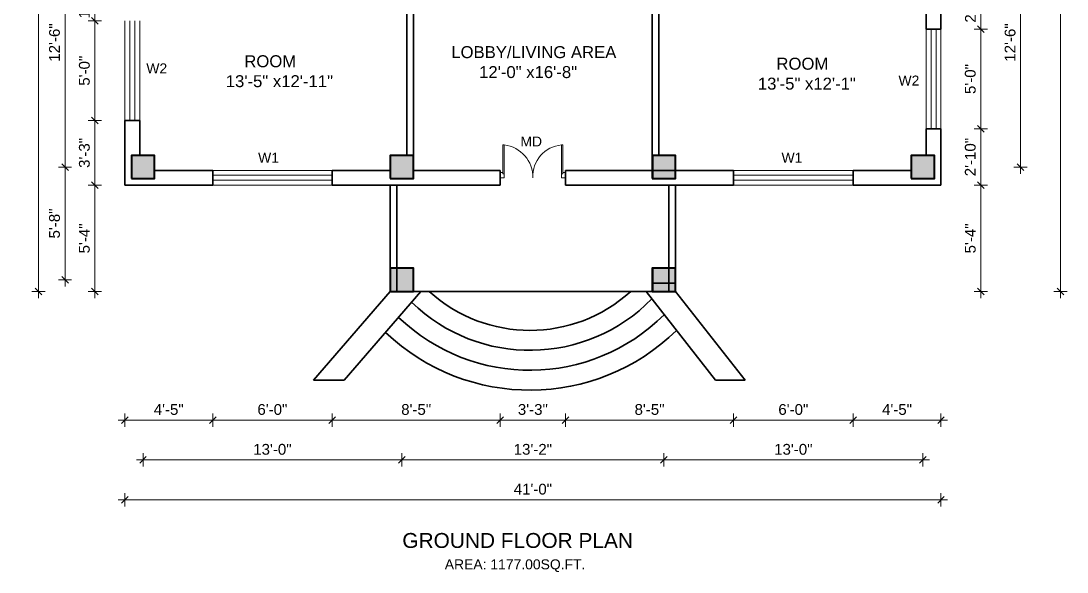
# Model space of a CAD drawing. Header units: inches. Extents: x 270915 to 273552, y 17064 to 18976.
# Drawn here: x 270915 to 271546, y 18343 to 18674 of the extents above; entities that cross this region are included whole.
import ezdxf

# ---------------------------------------------------------------- set-up
doc = ezdxf.new("R2010")
doc.units = ezdxf.units.IN
doc.header["$MEASUREMENT"] = 0
doc.header["$PDMODE"] = 35
for name, color, linetype, lineweight in [('Column', 181, 'Continuous', 40), ('dimension', 141, 'Continuous', 18), ('Hatch', 9, 'Continuous', 9), ('TEXT', 255, 'Continuous', 35), ('Walls', 11, 'Continuous', 35), ('Windows', 151, 'Continuous', 15)]:
    doc.layers.add(name, color=color, linetype=linetype, lineweight=lineweight)
doc.styles.add('arial', font='arial.ttf')
doc.styles.get("Standard").update_dxf_attribs({"font": 'arial.ttf'})
doc.dimstyles.new('1 96', dxfattribs={"dimtxt": 6.5, "dimasz": 4, "dimexe": 0, "dimexo": 0, "dimgap": 3, "dimtad": 1, "dimdec": 0, "dimzin": 11, "dimdsep": 46, "dimlunit": 3, "dimtxsty": 'arial', "dimblk": 'oblique', "dimcen": 4, "dimse1": 1, "dimse2": 1, "dimclrd": 256, "dimclre": 256, "dimclrt": 256, "dimadec": 0, "dimazin": 0, "dimtfac": 1, "dimtdec": 0, "dimtix": 1, "dimtmove": 0, "dimatfit": 3, "dimldrblk": 'Arrow2', "dimfxl": 1, "dimtolj": 1, "dimtzin": 0, "dimlwd": -1, "dimlwe": 9, "dimarcsym": 0})

# ---------------------------------------------------------------- blocks, each defined once
blk = doc.blocks.new('colm')
at = {"layer": 'Hatch'}
h = blk.add_hatch(color=256, dxfattribs=at)
h.dxf.hatch_style = 1
h.paths.add_polyline_path([(66705.71, 8319.73), (66705.71, 8307.73), (66717.71, 8307.73), (66717.71, 8319.73)])
at = {"layer": 'Column'}
blk.add_lwpolyline([(66705.71, 8307.73), (66717.71, 8307.73), (66717.71, 8319.73), (66705.71, 8319.73)], close=True, dxfattribs=at)
blk = doc.blocks.new('hghdg')
at = {"layer": 'Windows'}
for p, q in [((98024.54, 19731.64), (98024.54, 19751.9)), ((98025.51, 19751.9), (98024.54, 19751.9)), ((98025.51, 19730.66), (98025.51, 19751.92)), ((98067.62, 19730.66), (98067.62, 19751.92)), ((98067.62, 19751.9), (98068.59, 19751.9)), ((98068.59, 19731.64), (98068.59, 19751.9)), ((98024.54, 19731.64), (98022.59, 19731.64)), ((98022.59, 19731.64), (98022.59, 19727.74)), ((98024.54, 19730.66), (98024.54, 19731.64)), ((98068.59, 19730.66), (98068.59, 19731.64)), ((98068.59, 19731.64), (98070.54, 19731.64)), ((98070.54, 19731.64), (98070.54, 19727.74)), ((98022.59, 19727.74), (98025.51, 19727.74)), ((98025.51, 19730.66), (98024.54, 19730.66)), ((98025.51, 19727.74), (98025.51, 19730.66)), ((98067.62, 19727.74), (98067.62, 19730.66)), ((98067.62, 19730.66), (98068.59, 19730.66)), ((98070.54, 19727.74), (98067.62, 19727.74))]:
    blk.add_line(p, q, dxfattribs=at)
for centre, radius, start, end in [((98022.69, 19728.19), 23.88, 358.93928, 83.21992), ((98069.47, 19729.03), 22.94, 94.63129, 183.2095)]:
    blk.add_arc(centre, radius, start, end, dxfattribs=at)
blk = doc.blocks.new('oblique')
at = {"lineweight": 9}
for p, q in [((1, 0), (-1, 0)), ((-0.5, -0.5), (0.5, 0.5)), ((0, 1), (0, -1))]:
    blk.add_line(p, q, dxfattribs=at)
blk = doc.blocks.new('*D334')
at = {"layer": 'Defpoints', "color": 0, "transparency": 16777216}
for p in [(270978, 18695.5), (270960, 18674.5), (270978, 18674.5)]:
    blk.add_point(p, dxfattribs=at)
at = {"layer": 'dimension', "transparency": 16777216}
for p, q in [((270960, 18695.5), (270960, 18699.5)), ((270960, 18695.5), (270960, 18674.5)), ((270960, 18674.5), (270960, 18670.5))]:
    blk.add_line(p, q, dxfattribs=at)
at = {"layer": 'dimension', "transparency": 16777216, "xscale": 4, "yscale": 4, "zscale": 4}
for p, rotation in [((270960, 18695.5), 270), ((270960, 18674.5), 90)]:
    blk.add_blockref('oblique', p, dxfattribs=dict(at, rotation=rotation))
at = {"layer": 'dimension', "transparency": 16777216, "insert": (270953.68, 18685), "char_height": 6.5, "attachment_point": 5, "rotation": 90, "style": 'arial'}
blk.add_mtext('\\A1;1\'-9"', dxfattribs=at)
blk = doc.blocks.new('_Oblique')
at = {"color": 0, "linetype": 'ByBlock', "lineweight": -2}
blk.add_line((-0.5, -0.5), (0.5, 0.5), dxfattribs=at)
blk = doc.blocks.new('Arrow2')
for p, q in [((-4.1, 0.75), (-3.08, 0)), ((0, 0), (-4.1, 0.75)), ((-3.08, 0), (-4.1, -0.75)), ((-4.1, -0.75), (0, 0))]:
    blk.add_line(p, q)
blk.add_solid([(-4.1, 0.75), (0, 0), (-3.08, 0), (-4.1, -0.75)])
blk = doc.blocks.new('*D335')
at = {"layer": 'Defpoints', "color": 0, "transparency": 16777216}
for p in [(270978, 18674.5), (270960, 18614.5), (270978, 18614.5)]:
    blk.add_point(p, dxfattribs=at)
at = {"layer": 'dimension', "transparency": 16777216}
blk.add_line((270960, 18674.5), (270960, 18614.5), dxfattribs=at)
at = {"layer": 'dimension', "transparency": 16777216, "xscale": 4, "yscale": 4, "zscale": 4}
for p, rotation in [((270960, 18674.5), 90), ((270960, 18614.5), 270)]:
    blk.add_blockref('oblique', p, dxfattribs=dict(at, rotation=rotation))
at = {"layer": 'dimension', "transparency": 16777216, "insert": (270953.68, 18644.5), "char_height": 6.5, "attachment_point": 5, "rotation": 90, "style": 'arial'}
blk.add_mtext('\\A1;5\'-0"', dxfattribs=at)
blk = doc.blocks.new('*D336')
at = {"layer": 'Defpoints', "color": 0, "transparency": 16777216}
for p in [(270978, 18614.5), (270960, 18575.5), (270978, 18575.5)]:
    blk.add_point(p, dxfattribs=at)
at = {"layer": 'dimension', "transparency": 16777216}
blk.add_line((270960, 18614.5), (270960, 18575.5), dxfattribs=at)
at = {"layer": 'dimension', "transparency": 16777216, "xscale": 4, "yscale": 4, "zscale": 4}
for p, rotation in [((270960, 18614.5), 90), ((270960, 18575.5), 270)]:
    blk.add_blockref('oblique', p, dxfattribs=dict(at, rotation=rotation))
at = {"layer": 'dimension', "transparency": 16777216, "insert": (270953.68, 18595), "char_height": 6.5, "attachment_point": 5, "rotation": 90, "style": 'arial'}
blk.add_mtext('\\A1;3\'-3"', dxfattribs=at)
blk = doc.blocks.new('*D338')
at = {"layer": 'Defpoints', "color": 0, "transparency": 16777216}
for p in [(270982, 18736.5), (270942, 18586.5), (270982, 18586.5)]:
    blk.add_point(p, dxfattribs=at)
at = {"layer": 'dimension', "transparency": 16777216}
blk.add_line((270942, 18736.5), (270942, 18586.5), dxfattribs=at)
at = {"layer": 'dimension', "transparency": 16777216, "xscale": 4, "yscale": 4, "zscale": 4}
for p, rotation in [((270942, 18736.5), 90), ((270942, 18586.5), 270)]:
    blk.add_blockref('oblique', p, dxfattribs=dict(at, rotation=rotation))
at = {"layer": 'dimension', "transparency": 16777216, "insert": (270935.68, 18661.5), "char_height": 6.5, "attachment_point": 5, "rotation": 90, "style": 'arial'}
blk.add_mtext('\\A1;12\'-6"', dxfattribs=at)
blk = doc.blocks.new('*D339')
at = {"layer": 'Defpoints', "color": 0, "transparency": 16777216}
for p in [(270982, 18586.5), (270942, 18518.5), (271138, 18518.5)]:
    blk.add_point(p, dxfattribs=at)
at = {"layer": 'dimension', "transparency": 16777216}
blk.add_line((270942, 18586.5), (270942, 18518.5), dxfattribs=at)
at = {"layer": 'dimension', "transparency": 16777216, "xscale": 4, "yscale": 4, "zscale": 4}
for p, rotation in [((270942, 18586.5), 90), ((270942, 18518.5), 270)]:
    blk.add_blockref('oblique', p, dxfattribs=dict(at, rotation=rotation))
at = {"layer": 'dimension', "transparency": 16777216, "insert": (270935.68, 18552.5), "char_height": 6.5, "attachment_point": 5, "rotation": 90, "style": 'arial'}
blk.add_mtext('\\A1;5\'-8"', dxfattribs=at)
blk = doc.blocks.new('*D340')
at = {"layer": 'Defpoints', "color": 0, "transparency": 16777216}
for p in [(270926, 18905.5), (271224, 18905.5), (271224, 18511.5)]:
    blk.add_point(p, dxfattribs=at)
at = {"layer": 'dimension', "transparency": 16777216}
blk.add_line((270926, 18511.5), (270926, 18905.5), dxfattribs=at)
at = {"layer": 'dimension', "transparency": 16777216, "xscale": 4, "yscale": 4, "zscale": 4}
for p, rotation in [((270926, 18905.5), 90), ((270926, 18511.5), 270)]:
    blk.add_blockref('oblique', p, dxfattribs=dict(at, rotation=rotation))
at = {"layer": 'dimension', "transparency": 16777216, "insert": (270919.68, 18708.5), "char_height": 6.5, "attachment_point": 5, "rotation": 90, "style": 'arial'}
blk.add_mtext('\\A1;32\'-10"', dxfattribs=at)
blk = doc.blocks.new('*D341')
at = {"layer": 'Defpoints', "color": 0, "transparency": 16777216}
for p in [(270978, 18575.5), (271031, 18575.5), (271031, 18434.1)]:
    blk.add_point(p, dxfattribs=at)
at = {"layer": 'dimension', "transparency": 16777216}
blk.add_line((270978, 18434.1), (271031, 18434.1), dxfattribs=at)
at = {"layer": 'dimension', "transparency": 16777216, "xscale": 4, "yscale": 4, "zscale": 4, "rotation": 180}
blk.add_blockref('oblique', (270978, 18434.1), dxfattribs=at)
at = {"layer": 'dimension', "transparency": 16777216, "xscale": 4, "yscale": 4, "zscale": 4}
blk.add_blockref('oblique', (271031, 18434.1), dxfattribs=at)
at = {"layer": 'dimension', "transparency": 16777216, "insert": (271004.5, 18440.41), "char_height": 6.5, "attachment_point": 5, "style": 'arial'}
blk.add_mtext('\\A1;4\'-5"', dxfattribs=at)
blk = doc.blocks.new('*D342')
at = {"layer": 'Defpoints', "color": 0, "transparency": 16777216}
for p in [(271031, 18575.5), (271103, 18575.5), (271103, 18434.1)]:
    blk.add_point(p, dxfattribs=at)
at = {"layer": 'dimension', "transparency": 16777216}
blk.add_line((271031, 18434.1), (271103, 18434.1), dxfattribs=at)
at = {"layer": 'dimension', "transparency": 16777216, "xscale": 4, "yscale": 4, "zscale": 4}
for p, rotation in [((271031, 18434.1), 180.0000000000326), ((271103, 18434.1), 3.256887993818641e-11)]:
    blk.add_blockref('oblique', p, dxfattribs=dict(at, rotation=rotation))
at = {"layer": 'dimension', "transparency": 16777216, "insert": (271067, 18440.42), "char_height": 6.5, "attachment_point": 5, "style": 'arial'}
blk.add_mtext('\\A1;6\'-0"', dxfattribs=at)
blk = doc.blocks.new('*D343')
at = {"layer": 'Defpoints', "color": 0, "transparency": 16777216}
for p in [(271103, 18575.5), (271204.33, 18575.5), (271204.33, 18434.1)]:
    blk.add_point(p, dxfattribs=at)
at = {"layer": 'dimension', "transparency": 16777216}
blk.add_line((271103, 18434.1), (271204.33, 18434.1), dxfattribs=at)
at = {"layer": 'dimension', "transparency": 16777216, "xscale": 4, "yscale": 4, "zscale": 4}
for p, rotation in [((271103, 18434.1), 180.0000000000326), ((271204.33, 18434.1), 3.256887993818641e-11)]:
    blk.add_blockref('oblique', p, dxfattribs=dict(at, rotation=rotation))
at = {"layer": 'dimension', "transparency": 16777216, "insert": (271153.67, 18440.42), "char_height": 6.5, "attachment_point": 5, "style": 'arial'}
blk.add_mtext('\\A1;8\'-5"', dxfattribs=at)
blk = doc.blocks.new('*D344')
at = {"layer": 'Defpoints', "color": 0, "transparency": 16777216}
for p in [(271204.33, 18575.5), (271243.67, 18575.5), (271243.67, 18434.1)]:
    blk.add_point(p, dxfattribs=at)
at = {"layer": 'dimension', "transparency": 16777216}
blk.add_line((271204.33, 18434.1), (271243.67, 18434.1), dxfattribs=at)
at = {"layer": 'dimension', "transparency": 16777216, "xscale": 4, "yscale": 4, "zscale": 4}
for p, rotation in [((271204.33, 18434.1), 180.0000000000326), ((271243.67, 18434.1), 3.256887993818641e-11)]:
    blk.add_blockref('oblique', p, dxfattribs=dict(at, rotation=rotation))
at = {"layer": 'dimension', "transparency": 16777216, "insert": (271224, 18440.42), "char_height": 6.5, "attachment_point": 5, "style": 'arial'}
blk.add_mtext('\\A1;3\'-3"', dxfattribs=at)
blk = doc.blocks.new('*D300')
at = {"layer": 'Defpoints', "color": 0, "transparency": 16777216}
for p in [(271243.67, 18575.5), (271345, 18575.5), (271345, 18434.1)]:
    blk.add_point(p, dxfattribs=at)
at = {"layer": 'dimension', "transparency": 16777216}
blk.add_line((271243.67, 18434.1), (271345, 18434.1), dxfattribs=at)
at = {"layer": 'dimension', "transparency": 16777216, "xscale": 4, "yscale": 4, "zscale": 4}
for p, rotation in [((271243.67, 18434.1), 180.0000000000326), ((271345, 18434.1), 3.256887993818641e-11)]:
    blk.add_blockref('oblique', p, dxfattribs=dict(at, rotation=rotation))
at = {"layer": 'dimension', "transparency": 16777216, "insert": (271294.33, 18440.42), "char_height": 6.5, "attachment_point": 5, "style": 'arial'}
blk.add_mtext('\\A1;8\'-5"', dxfattribs=at)
blk = doc.blocks.new('*D301')
at = {"layer": 'Defpoints', "color": 0, "transparency": 16777216}
for p in [(271345, 18575.5), (271417, 18575.5), (271417, 18434.1)]:
    blk.add_point(p, dxfattribs=at)
at = {"layer": 'dimension', "transparency": 16777216}
blk.add_line((271345, 18434.1), (271417, 18434.1), dxfattribs=at)
at = {"layer": 'dimension', "transparency": 16777216, "xscale": 4, "yscale": 4, "zscale": 4}
for p, rotation in [((271345, 18434.1), 180.0000000000326), ((271417, 18434.1), 3.256887993818641e-11)]:
    blk.add_blockref('oblique', p, dxfattribs=dict(at, rotation=rotation))
at = {"layer": 'dimension', "transparency": 16777216, "insert": (271381, 18440.42), "char_height": 6.5, "attachment_point": 5, "style": 'arial'}
blk.add_mtext('\\A1;6\'-0"', dxfattribs=at)
blk = doc.blocks.new('*D302')
at = {"layer": 'Defpoints', "color": 0, "transparency": 16777216}
for p in [(271417, 18575.5), (271470, 18575.5), (271470, 18434.1)]:
    blk.add_point(p, dxfattribs=at)
at = {"layer": 'dimension', "transparency": 16777216}
blk.add_line((271417, 18434.1), (271470, 18434.1), dxfattribs=at)
at = {"layer": 'dimension', "transparency": 16777216, "xscale": 4, "yscale": 4, "zscale": 4}
for p, rotation in [((271417, 18434.1), 180.0000000000326), ((271470, 18434.1), 3.256887993818641e-11)]:
    blk.add_blockref('oblique', p, dxfattribs=dict(at, rotation=rotation))
at = {"layer": 'dimension', "transparency": 16777216, "insert": (271443.5, 18440.41), "char_height": 6.5, "attachment_point": 5, "style": 'arial'}
blk.add_mtext('\\A1;4\'-5"', dxfattribs=at)
blk = doc.blocks.new('*D303')
at = {"layer": 'Defpoints', "color": 0, "transparency": 16777216}
for p in [(270989, 18579.5), (271145, 18579.5), (271145, 18410.1)]:
    blk.add_point(p, dxfattribs=at)
at = {"layer": 'dimension', "transparency": 16777216}
blk.add_line((270989, 18410.1), (271145, 18410.1), dxfattribs=at)
at = {"layer": 'dimension', "transparency": 16777216, "xscale": 4, "yscale": 4, "zscale": 4, "rotation": 180}
blk.add_blockref('oblique', (270989, 18410.1), dxfattribs=at)
at = {"layer": 'dimension', "transparency": 16777216, "xscale": 4, "yscale": 4, "zscale": 4}
blk.add_blockref('oblique', (271145, 18410.1), dxfattribs=at)
at = {"layer": 'dimension', "transparency": 16777216, "insert": (271067, 18416.42), "char_height": 6.5, "attachment_point": 5, "style": 'arial'}
blk.add_mtext('\\A1;13\'-0"', dxfattribs=at)
blk = doc.blocks.new('*D304')
at = {"layer": 'Defpoints', "color": 0, "transparency": 16777216}
for p in [(271145, 18579.5), (271303, 18579.5), (271303, 18410.1)]:
    blk.add_point(p, dxfattribs=at)
at = {"layer": 'dimension', "transparency": 16777216}
blk.add_line((271145, 18410.1), (271303, 18410.1), dxfattribs=at)
at = {"layer": 'dimension', "transparency": 16777216, "xscale": 4, "yscale": 4, "zscale": 4, "rotation": 180}
blk.add_blockref('oblique', (271145, 18410.1), dxfattribs=at)
at = {"layer": 'dimension', "transparency": 16777216, "xscale": 4, "yscale": 4, "zscale": 4}
blk.add_blockref('oblique', (271303, 18410.1), dxfattribs=at)
at = {"layer": 'dimension', "transparency": 16777216, "insert": (271224, 18416.42), "char_height": 6.5, "attachment_point": 5, "style": 'arial'}
blk.add_mtext('\\A1;13\'-2"', dxfattribs=at)
blk = doc.blocks.new('*D305')
at = {"layer": 'Defpoints', "color": 0, "transparency": 16777216}
for p in [(271303, 18579.5), (271459, 18579.5), (271459, 18410.1)]:
    blk.add_point(p, dxfattribs=at)
at = {"layer": 'dimension', "transparency": 16777216}
blk.add_line((271303, 18410.1), (271459, 18410.1), dxfattribs=at)
at = {"layer": 'dimension', "transparency": 16777216, "xscale": 4, "yscale": 4, "zscale": 4, "rotation": 180}
blk.add_blockref('oblique', (271303, 18410.1), dxfattribs=at)
at = {"layer": 'dimension', "transparency": 16777216, "xscale": 4, "yscale": 4, "zscale": 4}
blk.add_blockref('oblique', (271459, 18410.1), dxfattribs=at)
at = {"layer": 'dimension', "transparency": 16777216, "insert": (271381, 18416.42), "char_height": 6.5, "attachment_point": 5, "style": 'arial'}
blk.add_mtext('\\A1;13\'-0"', dxfattribs=at)
blk = doc.blocks.new('*D306')
at = {"layer": 'Defpoints', "color": 0, "transparency": 16777216}
for p in [(271138, 18575.5), (270960, 18511.5), (271138, 18511.5)]:
    blk.add_point(p, dxfattribs=at)
at = {"layer": 'dimension', "transparency": 16777216}
blk.add_line((270960, 18575.5), (270960, 18511.5), dxfattribs=at)
at = {"layer": 'dimension', "transparency": 16777216, "xscale": 4, "yscale": 4, "zscale": 4}
for p, rotation in [((270960, 18575.5), 90), ((270960, 18511.5), 270)]:
    blk.add_blockref('oblique', p, dxfattribs=dict(at, rotation=rotation))
at = {"layer": 'dimension', "transparency": 16777216, "insert": (270953.69, 18543.5), "char_height": 6.5, "attachment_point": 5, "rotation": 90, "style": 'arial'}
blk.add_mtext('\\A1;5\'-4"', dxfattribs=at)
blk = doc.blocks.new('*D307')
at = {"layer": 'Defpoints', "color": 0, "transparency": 16777216}
for p in [(270978, 18575.5), (271470, 18575.5), (271470, 18386.1)]:
    blk.add_point(p, dxfattribs=at)
at = {"layer": 'dimension', "transparency": 16777216}
blk.add_line((270978, 18386.1), (271470, 18386.1), dxfattribs=at)
at = {"layer": 'dimension', "transparency": 16777216, "xscale": 4, "yscale": 4, "zscale": 4, "rotation": 180}
blk.add_blockref('oblique', (270978, 18386.1), dxfattribs=at)
at = {"layer": 'dimension', "transparency": 16777216, "xscale": 4, "yscale": 4, "zscale": 4}
blk.add_blockref('oblique', (271470, 18386.1), dxfattribs=at)
at = {"layer": 'dimension', "transparency": 16777216, "insert": (271224, 18392.42), "char_height": 6.5, "attachment_point": 5, "style": 'arial'}
blk.add_mtext('\\A1;41\'-0"', dxfattribs=at)
blk = doc.blocks.new('*D308')
at = {"layer": 'Defpoints', "color": 0, "transparency": 16777216}
for p in [(271310, 18575.5), (271494, 18575.5), (271310, 18511.5)]:
    blk.add_point(p, dxfattribs=at)
at = {"layer": 'dimension', "transparency": 16777216}
blk.add_line((271494, 18511.5), (271494, 18575.5), dxfattribs=at)
at = {"layer": 'dimension', "transparency": 16777216, "xscale": 4, "yscale": 4, "zscale": 4}
for p, rotation in [((271494, 18575.5), 90), ((271494, 18511.5), 270)]:
    blk.add_blockref('oblique', p, dxfattribs=dict(at, rotation=rotation))
at = {"layer": 'dimension', "transparency": 16777216, "insert": (271487.69, 18543.5), "char_height": 6.5, "attachment_point": 5, "rotation": 90, "style": 'arial'}
blk.add_mtext('\\A1;5\'-4"', dxfattribs=at)
blk = doc.blocks.new('*D309')
at = {"layer": 'Defpoints', "color": 0, "transparency": 16777216}
for p in [(271470, 18609.5), (271494, 18609.5), (271310, 18575.5)]:
    blk.add_point(p, dxfattribs=at)
at = {"layer": 'dimension', "transparency": 16777216}
blk.add_line((271494, 18575.5), (271494, 18609.5), dxfattribs=at)
at = {"layer": 'dimension', "transparency": 16777216, "xscale": 4, "yscale": 4, "zscale": 4}
for p, rotation in [((271494, 18609.5), 90), ((271494, 18575.5), 270)]:
    blk.add_blockref('oblique', p, dxfattribs=dict(at, rotation=rotation))
at = {"layer": 'dimension', "transparency": 16777216, "insert": (271487.68, 18592.5), "char_height": 6.5, "attachment_point": 5, "rotation": 90, "style": 'arial'}
blk.add_mtext('\\A1;2\'-10"', dxfattribs=at)
blk = doc.blocks.new('*D310')
at = {"layer": 'Defpoints', "color": 0, "transparency": 16777216}
for p in [(271470, 18669.5), (271494, 18669.5), (271470, 18609.5)]:
    blk.add_point(p, dxfattribs=at)
at = {"layer": 'dimension', "transparency": 16777216}
blk.add_line((271494, 18609.5), (271494, 18669.5), dxfattribs=at)
at = {"layer": 'dimension', "transparency": 16777216, "xscale": 4, "yscale": 4, "zscale": 4}
for p, rotation in [((271494, 18669.5), 90), ((271494, 18609.5), 270)]:
    blk.add_blockref('oblique', p, dxfattribs=dict(at, rotation=rotation))
at = {"layer": 'dimension', "transparency": 16777216, "insert": (271487.68, 18639.5), "char_height": 6.5, "attachment_point": 5, "rotation": 90, "style": 'arial'}
blk.add_mtext('\\A1;5\'-0"', dxfattribs=at)
blk = doc.blocks.new('*D311')
at = {"layer": 'Defpoints', "color": 0, "transparency": 16777216}
for p in [(271470, 18695.5), (271494, 18695.5), (271470, 18669.5)]:
    blk.add_point(p, dxfattribs=at)
at = {"layer": 'dimension', "transparency": 16777216}
blk.add_line((271494, 18669.5), (271494, 18695.5), dxfattribs=at)
at = {"layer": 'dimension', "transparency": 16777216, "xscale": 4, "yscale": 4, "zscale": 4}
for p, rotation in [((271494, 18695.5), 90), ((271494, 18669.5), 270)]:
    blk.add_blockref('oblique', p, dxfattribs=dict(at, rotation=rotation))
at = {"layer": 'dimension', "transparency": 16777216, "insert": (271487.74, 18682.5), "char_height": 6.5, "attachment_point": 5, "rotation": 90, "style": 'arial'}
blk.add_mtext('\\A1;2\'-2"', dxfattribs=at)
blk = doc.blocks.new('*D317')
at = {"layer": 'Defpoints', "color": 0, "transparency": 16777216}
for p in [(271466, 18736.5), (271518, 18736.5), (271466, 18586.5)]:
    blk.add_point(p, dxfattribs=at)
at = {"layer": 'dimension', "transparency": 16777216}
blk.add_line((271518, 18586.5), (271518, 18736.5), dxfattribs=at)
at = {"layer": 'dimension', "transparency": 16777216, "xscale": 4, "yscale": 4, "zscale": 4}
for p, rotation in [((271518, 18736.5), 90), ((271518, 18586.5), 270)]:
    blk.add_blockref('oblique', p, dxfattribs=dict(at, rotation=rotation))
at = {"layer": 'dimension', "transparency": 16777216, "insert": (271511.68, 18661.5), "char_height": 6.5, "attachment_point": 5, "rotation": 90, "style": 'arial'}
blk.add_mtext('\\A1;12\'-6"', dxfattribs=at)
blk = doc.blocks.new('*D319')
at = {"layer": 'Defpoints', "color": 0, "transparency": 16777216}
for p in [(271310, 18905.5), (271542, 18905.5), (271310, 18511.5)]:
    blk.add_point(p, dxfattribs=at)
at = {"layer": 'dimension', "transparency": 16777216}
blk.add_line((271542, 18511.5), (271542, 18905.5), dxfattribs=at)
at = {"layer": 'dimension', "transparency": 16777216, "xscale": 4, "yscale": 4, "zscale": 4}
for p, rotation in [((271542, 18905.5), 90), ((271542, 18511.5), 270)]:
    blk.add_blockref('oblique', p, dxfattribs=dict(at, rotation=rotation))
at = {"layer": 'dimension', "transparency": 16777216, "insert": (271535.68, 18708.5), "char_height": 6.5, "attachment_point": 5, "rotation": 90, "style": 'arial'}
blk.add_mtext('\\A1;32\'-10"', dxfattribs=at)

msp = doc.modelspace()

# ---------------------------------------------------------------- linework, layer by layer
at = {"layer": 'Column'}
for points in [[(270982, 18579.5), (270996, 18579.5), (270996, 18593.5), (270982, 18593.5)], [(271138, 18579.5), (271152, 18579.5), (271152, 18593.5), (271138, 18593.5)], [(271296, 18579.5), (271310, 18579.5), (271310, 18593.5), (271296, 18593.5)], [(271452, 18579.5), (271466, 18579.5), (271466, 18593.5), (271452, 18593.5)], [(271138, 18511.5), (271152, 18511.5), (271152, 18525.5), (271138, 18525.5)], [(271296, 18511.5), (271310, 18511.5), (271310, 18525.5), (271296, 18525.5)]]:
    msp.add_lwpolyline(points, close=True, dxfattribs=at)
at = {"layer": 'Walls'}
for p, q in [((271148, 18693.5), (271148, 18593.5)), ((271152, 18693.5), (271152, 18593.5)), ((271296, 18693.5), (271296, 18593.5)), ((271300, 18693.5), (271300, 18593.5)), ((271470, 18695.5), (271470, 18669.5)), ((271461, 18681.5), (271461, 18669.5)), ((271470, 18669.5), (271461, 18669.5)), ((270978, 18614.5), (270978, 18575.5)), ((270987, 18614.5), (270978, 18614.5)), ((270987, 18614.5), (270987, 18593.5)), ((271461, 18609.5), (271461, 18593.5)), ((271470, 18609.5), (271461, 18609.5)), ((271470, 18609.5), (271470, 18575.5)), ((270996, 18584.5), (271031, 18584.5)), ((271031, 18575.5), (271031, 18584.5)), ((271103, 18584.5), (271138, 18584.5)), ((271103, 18575.5), (271103, 18584.5)), ((271152, 18584.5), (271204.33, 18584.5)), ((271204.33, 18584.5), (271204.33, 18575.5)), ((271243.67, 18584.5), (271296, 18584.5)), ((271243.67, 18584.5), (271243.67, 18575.5)), ((271296, 18584.5), (271310, 18584.5)), ((271310, 18584.5), (271345, 18584.5)), ((271345, 18584.5), (271345, 18575.5)), ((271417, 18584.5), (271452, 18584.5)), ((271417, 18584.5), (271417, 18575.5)), ((270978, 18575.5), (271031, 18575.5)), ((271103, 18575.5), (271204.33, 18575.5)), ((271138, 18575.5), (271138, 18511.5)), ((271142, 18575.5), (271142, 18511.5)), ((271243.67, 18575.5), (271345, 18575.5)), ((271306, 18575.5), (271306, 18511.5)), ((271310, 18575.5), (271310, 18511.5)), ((271417, 18575.5), (271470, 18575.5)), ((271296, 18516.5), (271310, 18516.5)), ((271091.84, 18458.1), (271138, 18511.5)), ((271110.34, 18458.1), (271156.51, 18511.5)), ((271310, 18511.5), (271138, 18511.5)), ((271334.1, 18458.1), (271292.21, 18511.5)), ((271351.89, 18458.1), (271310, 18511.5)), ((271110.34, 18458.1), (271091.84, 18458.1)), ((271334.1, 18458.1), (271351.89, 18458.1))]:
    msp.add_line(p, q, dxfattribs=at)
for radius, start, end in [(90.45, 227.84079, 312.15921), (102.45, 225.85584, 315.76855), (114.45, 226.20228, 314.96187), (126.45, 226.48288, 314.30931)]:
    msp.add_arc((271222.26, 18578.55), radius, start, end, dxfattribs=at)
at = {"layer": 'Windows'}
for p, q in [((270978, 18674.5), (270978, 18614.5)), ((270981, 18674.5), (270981, 18614.5)), ((270984, 18674.5), (270984, 18614.5)), ((270987, 18674.5), (270987, 18614.5)), ((271461, 18669.5), (271461, 18609.5)), ((271464, 18669.5), (271464, 18609.5)), ((271467, 18669.5), (271467, 18609.5)), ((271470, 18669.5), (271470, 18609.5)), ((271031, 18584.5), (271103, 18584.5)), ((271345, 18584.5), (271417, 18584.5)), ((271031, 18581.5), (271103, 18581.5)), ((271031, 18578.5), (271103, 18578.5)), ((271345, 18581.5), (271417, 18581.5)), ((271345, 18578.5), (271417, 18578.5)), ((271031, 18575.5), (271103, 18575.5)), ((271345, 18575.5), (271417, 18575.5))]:
    msp.add_line(p, q, dxfattribs=at)

# ---------------------------------------------------------------- block references
at = {"layer": 'Column', "xscale": 1.166666666668081, "yscale": 1.166666666668081, "zscale": 1.166666666668081}
for p in [(193158.68, 8887.15), (193314.68, 8887.15), (193472.68, 8887.15), (193628.68, 8887.15), (193314.68, 8819.15), (193472.68, 8819.15)]:
    msp.add_blockref('colm', p, dxfattribs=at)
at = {"layer": 'Windows', "xscale": 0.820368282597229, "yscale": 0.820368282597229, "zscale": 0.820368282597229}
msp.add_blockref('hghdg', (190789.71, 2395.98), dxfattribs=at)

# ---------------------------------------------------------------- texts
at = {"layer": 'TEXT'}
for s, width, gutter_width, heights, insert, char_height, attachment_point in [('             LOBBY/LIVING AREA\\P\\pt93.6;                   12\'-0" x16\'-8"', 170.5, 1.2, [0], (271138.5, 18640), 7.2, 7), ('                  ROOM\\P              13\'-5" x12\'-11"', 134.7361, 1.2, [0], (270999.76, 18634.52), 7.2, 7), ('W2', 18.7269, 1, [3.83], (271003.58, 18642.93), 6, 9), ('                  ROOM\\P              13\'-5" x12\'-1"', 134.7361, 1.2, [0], (271320.5, 18633.03), 7.2, 7), ('W2', 18.7269, 1, [3.83], (271456.95, 18635.6), 6, 9), ('MD', 18.7269, 1, [0], (271229.54, 18598.88), 6, 9), ('W1', 18.7269, 1, [3.83], (271070.95, 18589.1), 6, 9), ('W1', 18.7269, 1, [3.83], (271386.45, 18589.1), 6, 9), ('\\pi53.86462;GROUND FLOOR PLAN', 245.0498, 2.25, [37.88], (271091.45, 18366.05), 9, 1), ('\\pi80.49423;AREA: 1177.00SQ.FT.', 245.0498, 2.25, [37.88], (271090.4, 18350.17), 6, 1)]:
    msp.add_mtext_dynamic_manual_height_columns(s, width=width, gutter_width=gutter_width, heights=heights, dxfattribs=dict(at, insert=insert, char_height=char_height, attachment_point=attachment_point))

# ---------------------------------------------------------------- dimensions: what is measured, and where the dimension line sits
at = {"layer": 'dimension'}
for p1, p2, distance, picture, middle in [((271224, 18511.5), (271224, 18905.5), 298, '*D340', (270919.68, 18708.5)), ((271310, 18511.5), (271310, 18905.5), -232, '*D319', (271535.68, 18708.5)), ((271466, 18586.5), (271466, 18736.5), -52, '*D317', (271511.68, 18661.5)), ((271138, 18575.5), (271138, 18511.5), -178, '*D306', (270953.69, 18543.5)), ((270989, 18579.5), (271145, 18579.5), -169.4, '*D303', (271067, 18416.42)), ((271310, 18511.5), (271310, 18575.5), -184, '*D308', (271487.69, 18543.5)), ((270978, 18575.5), (271031, 18575.5), -141.4, '*D341', (271004.5, 18440.41)), ((270978, 18575.5), (271470, 18575.5), -189.4, '*D307', (271224, 18392.42))]:
    dim = msp.add_aligned_dim(p1=p1, p2=p2, distance=distance, dimstyle='1 96', dxfattribs=at)
    dim.commit()
    dim.dimension.update_dxf_attribs({"geometry": picture, "text_midpoint": middle})
for base, p1, p2, angle, picture, middle in [((270942, 18586.5), (270982, 18736.5), (270982, 18586.5), 90, '*D338', (270935.68, 18661.5)), ((270960, 18674.5), (270978, 18695.5), (270978, 18674.5), 90, '*D334', (270953.68, 18685)), ((271494, 18695.5), (271470, 18669.5), (271470, 18695.5), 270, '*D311', (271487.74, 18682.5)), ((270960, 18614.5), (270978, 18674.5), (270978, 18614.5), 90, '*D335', (270953.68, 18644.5)), ((271494, 18669.5), (271470, 18609.5), (271470, 18669.5), 270, '*D310', (271487.68, 18639.5)), ((270960, 18575.5), (270978, 18614.5), (270978, 18575.5), 90, '*D336', (270953.68, 18595)), ((271494, 18609.5), (271310, 18575.5), (271470, 18609.5), 270, '*D309', (271487.68, 18592.5)), ((270942, 18518.5), (270982, 18586.5), (271138, 18518.5), 90, '*D339', (270935.68, 18552.5)), ((271303, 18410.1), (271145, 18579.5), (271303, 18579.5), 180, '*D304', (271224, 18416.42)), ((271459, 18410.1), (271303, 18579.5), (271459, 18579.5), 180, '*D305', (271381, 18416.42)), ((271103, 18434.1), (271031, 18575.5), (271103, 18575.5), 180, '*D342', (271067, 18440.42)), ((271204.33, 18434.1), (271103, 18575.5), (271204.33, 18575.5), 180, '*D343', (271153.67, 18440.42)), ((271243.67, 18434.1), (271204.33, 18575.5), (271243.67, 18575.5), 180, '*D344', (271224, 18440.42)), ((271345, 18434.1), (271243.67, 18575.5), (271345, 18575.5), 180, '*D300', (271294.33, 18440.42)), ((271417, 18434.1), (271345, 18575.5), (271417, 18575.5), 180, '*D301', (271381, 18440.42)), ((271470, 18434.1), (271417, 18575.5), (271470, 18575.5), 180, '*D302', (271443.5, 18440.41))]:
    dim = msp.add_linear_dim(base=base, p1=p1, p2=p2, angle=angle, dimstyle='1 96', override={"dimtmove": 1}, dxfattribs=at)
    dim.commit()
    dim.dimension.update_dxf_attribs({"geometry": picture, "text_midpoint": middle})

doc.saveas('drawing.dxf')
